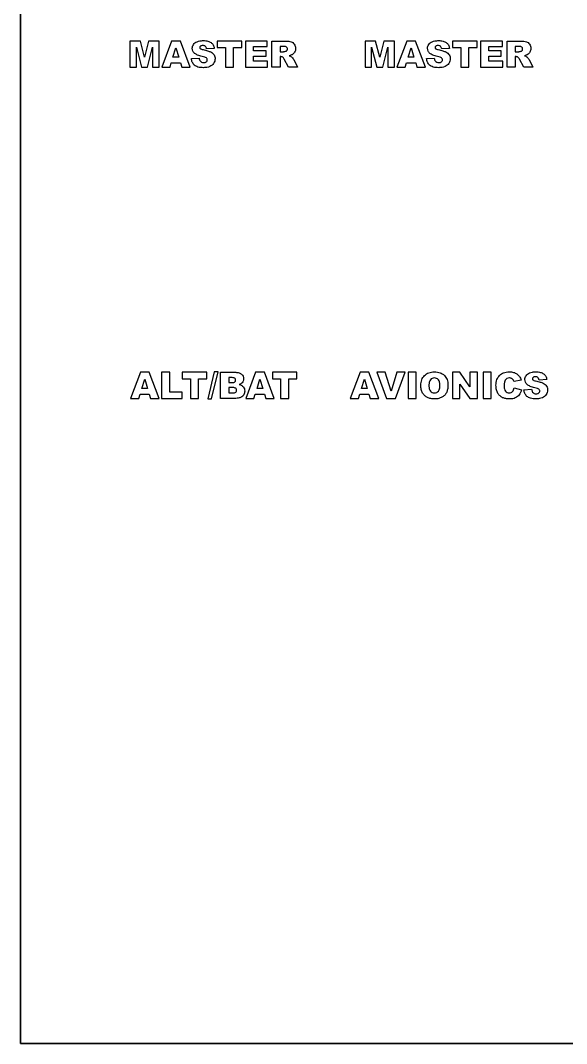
# Model space of a CAD drawing. Header units: millimetres. Extents: x 0 to 125, y 0 to 232.
# Drawn here: x 0 to 62.7, y 0 to 117.4 of the extents above; entities that cross this region are included whole.
import ezdxf

# ---------------------------------------------------------------- set-up
doc = ezdxf.new("R2010")
doc.units = ezdxf.units.MM
doc.layers.get('0').update_dxf_attribs({"linetype": 'CONTINUOUS'})

msp = doc.modelspace()

# ---------------------------------------------------------------- linework, layer by layer
for p, q in [((0, 231.5), (0, 0)), ((22.24, 114.16), (21.37, 114.11)), ((28.87, 112), (28.87, 115)), ((28.87, 115), (30.42, 115)), ((30.21, 114.39), (29.8, 114.39)), ((29.8, 114.39), (29.8, 113.78)), ((49.24, 114.16), (48.37, 114.11)), ((55.87, 112), (55.87, 115)), ((55.87, 115), (57.42, 115)), ((57.21, 114.39), (56.8, 114.39)), ((56.8, 114.39), (56.8, 113.78)), ((19.62, 112.99), (20.5, 113.05)), ((29.8, 113.78), (30.2, 113.78)), ((29.89, 113.22), (29.8, 113.22)), ((29.8, 113.22), (29.8, 112)), ((30.78, 112), (30.28, 112.92)), ((31.38, 112.87), (31.82, 112)), ((46.62, 112.99), (47.5, 113.05)), ((56.8, 113.78), (57.2, 113.78)), ((56.89, 113.22), (56.8, 113.22)), ((56.8, 113.22), (56.8, 112)), ((57.78, 112), (57.28, 112.92)), ((58.38, 112.87), (58.82, 112)), ((29.8, 112), (28.87, 112)), ((31.82, 112), (30.78, 112)), ((56.8, 112), (55.87, 112)), ((58.82, 112), (57.78, 112)), ((22.98, 77), (24.71, 77)), ((22.98, 74), (22.98, 77)), ((24.32, 76.39), (23.91, 76.39)), ((23.91, 76.39), (23.91, 75.82)), ((23.91, 75.82), (24.31, 75.82)), ((24.38, 75.25), (23.91, 75.25)), ((23.91, 75.25), (23.91, 74.64)), ((57.48, 76.12), (56.66, 75.94)), ((56.69, 75.23), (57.51, 74.98)), ((60.42, 76.16), (59.54, 76.11)), ((24.58, 74), (22.98, 74)), ((23.91, 74.64), (24.38, 74.64)), ((57.8, 74.99), (58.68, 75.05)), ((0, 0), (125.38, 0))]:
    msp.add_line(p, q)
for points in [[(0, 0), (0, 231.5), (125.38, 231.5), (125.38, 0)], [(125.38, 231.5), (0, 231.5), (0, 0), (125.38, 0)], [(13.77, 115), (12.56, 115), (12.56, 112), (13.31, 112), (13.31, 114.29), (13.9, 112), (14.59, 112), (15.17, 114.29), (15.17, 112), (15.93, 112), (15.93, 115), (14.71, 115), (14.24, 113.17)], [(17.31, 112.5), (18.37, 112.5), (18.52, 112), (19.49, 112), (18.36, 115), (17.35, 115), (16.22, 112), (17.17, 112)], [(17.84, 114.22), (18.17, 113.14), (17.51, 113.14)], [(25.42, 115), (22.6, 115), (22.6, 114.26), (23.54, 114.26), (23.54, 112), (24.47, 112), (24.47, 114.26), (25.42, 114.26)], [(28.32, 115), (25.83, 115), (25.83, 112), (28.36, 112), (28.36, 112.68), (26.76, 112.68), (26.76, 113.27), (28.2, 113.27), (28.2, 113.88), (26.76, 113.88), (26.76, 114.36), (28.32, 114.36)], [(40.77, 115), (39.56, 115), (39.56, 112), (40.31, 112), (40.31, 114.29), (40.9, 112), (41.59, 112), (42.17, 114.29), (42.17, 112), (42.93, 112), (42.93, 115), (41.71, 115), (41.24, 113.17)], [(44.31, 112.5), (45.37, 112.5), (45.52, 112), (46.49, 112), (45.36, 115), (44.35, 115), (43.22, 112), (44.17, 112)], [(44.84, 114.22), (45.17, 113.14), (44.51, 113.14)], [(52.42, 115), (49.6, 115), (49.6, 114.26), (50.54, 114.26), (50.54, 112), (51.47, 112), (51.47, 114.26), (52.42, 114.26)], [(55.32, 115), (52.83, 115), (52.83, 112), (55.36, 112), (55.36, 112.68), (53.76, 112.68), (53.76, 113.27), (55.2, 113.27), (55.2, 113.88), (53.76, 113.88), (53.76, 114.36), (55.32, 114.36)], [(13.73, 74.5), (14.78, 74.5), (14.93, 74), (15.91, 74), (14.78, 77), (13.77, 77), (12.64, 74), (13.59, 74)], [(17.13, 77), (16.2, 77), (16.2, 74), (18.57, 74), (18.57, 74.74), (17.13, 74.74)], [(21.39, 77), (18.57, 77), (18.57, 76.26), (19.52, 76.26), (19.52, 74), (20.44, 74), (20.44, 76.26), (21.39, 76.26)], [(22.68, 77.05), (22.25, 77.05), (21.5, 73.95), (21.93, 73.95)], [(26.95, 74.5), (28.01, 74.5), (28.16, 74), (29.13, 74), (28, 77), (26.99, 77), (25.86, 74), (26.81, 74)], [(31.74, 77), (28.92, 77), (28.92, 76.26), (29.87, 76.26), (29.87, 74), (30.8, 74), (30.8, 76.26), (31.74, 76.26)], [(38.96, 74.5), (40.01, 74.5), (40.16, 74), (41.13, 74), (40, 77), (38.99, 77), (37.86, 74), (38.81, 74)], [(41.87, 77), (40.9, 77), (42.03, 74), (43.04, 74), (44.15, 77), (43.21, 77), (42.54, 74.84)], [(45.42, 77), (44.49, 77), (44.49, 74), (45.42, 74)], [(50.45, 77), (49.58, 77), (49.58, 74), (50.45, 74), (50.45, 75.65), (51.58, 74), (52.45, 74), (52.45, 77), (51.58, 77), (51.58, 75.34)], [(54.03, 77), (53.1, 77), (53.1, 74), (54.03, 74)], [(14.26, 76.22), (14.59, 75.14), (13.93, 75.14)], [(27.48, 76.22), (27.81, 75.14), (27.16, 75.14)], [(39.49, 76.22), (39.82, 75.14), (39.16, 75.14)]]:
    msp.add_lwpolyline(points, close=True)
for points, knots in [([(20.27, 114.93), (20.37, 114.97), (20.61, 115.05), (20.87, 115.05), (21.01, 115.05)], [0, 0, 0, 0, 0.0330963, 0.07507367, 0.07507367, 0.07507367, 0.07507367]), ([(21.01, 115.05), (21.18, 115.05), (21.49, 115.04), (21.76, 114.9), (21.88, 114.84)], [0, 0, 0, 0, 0.0509549, 0.09129435, 0.09129435, 0.09129435, 0.09129435]), ([(47.27, 114.93), (47.37, 114.97), (47.61, 115.05), (47.87, 115.05), (48.01, 115.05)], [0, 0, 0, 0, 0.0330963, 0.07507367, 0.07507367, 0.07507367, 0.07507367]), ([(48.01, 115.05), (48.18, 115.05), (48.49, 115.04), (48.76, 114.9), (48.88, 114.84)], [0, 0, 0, 0, 0.05095478, 0.09129423, 0.09129423, 0.09129423, 0.09129423]), ([(19.73, 114.17), (19.74, 114.25), (19.75, 114.41), (19.83, 114.54), (19.87, 114.61)], [0, 0, 0, 0, 0.02273296, 0.04620079, 0.04620079, 0.04620079, 0.04620079]), ([(19.99, 113.59), (19.92, 113.68), (19.76, 113.84), (19.74, 114.06), (19.73, 114.17)], [0, 0, 0, 0, 0.03245636, 0.06519502, 0.06519502, 0.06519502, 0.06519502]), ([(19.87, 114.61), (19.92, 114.68), (20.03, 114.81), (20.19, 114.89), (20.27, 114.93)], [0, 0, 0, 0, 0.02487775, 0.05224354, 0.05224354, 0.05224354, 0.05224354]), ([(20.67, 114.42), (20.65, 114.4), (20.6, 114.35), (20.59, 114.29), (20.59, 114.26)], [0, 0, 0, 0, 0.00976764, 0.0190762, 0.0190762, 0.0190762, 0.0190762]), ([(20.59, 114.26), (20.59, 114.23), (20.6, 114.18), (20.64, 114.15), (20.66, 114.13)], [0, 0, 0, 0, 0.00701054, 0.0149299, 0.0149299, 0.0149299, 0.0149299]), ([(20.66, 114.13), (20.69, 114.11), (20.79, 114.05), (20.9, 114.03), (20.97, 114.02)], [0, 0, 0, 0, 0.01244766, 0.03319604, 0.03319604, 0.03319604, 0.03319604]), ([(20.92, 114.49), (20.87, 114.49), (20.78, 114.49), (20.7, 114.44), (20.67, 114.42)], [0, 0, 0, 0, 0.0142745, 0.02567987, 0.02567987, 0.02567987, 0.02567987]), ([(21.22, 114.4), (21.18, 114.43), (21.09, 114.49), (20.98, 114.49), (20.92, 114.49)], [0, 0, 0, 0, 0.01496497, 0.03263772, 0.03263772, 0.03263772, 0.03263772]), ([(20.97, 114.02), (21.14, 113.98), (21.44, 113.92), (21.72, 113.8), (21.84, 113.75)], [0, 0, 0, 0, 0.05379516, 0.0911686, 0.0911686, 0.0911686, 0.0911686]), ([(21.37, 114.11), (21.36, 114.17), (21.33, 114.28), (21.26, 114.36), (21.22, 114.4)], [0, 0, 0, 0, 0.01831015, 0.0334292, 0.0334292, 0.0334292, 0.0334292]), ([(21.88, 114.84), (21.97, 114.75), (22.17, 114.57), (22.22, 114.3), (22.24, 114.16)], [0, 0, 0, 0, 0.03669936, 0.07874137, 0.07874137, 0.07874137, 0.07874137]), ([(30.56, 114.32), (30.51, 114.34), (30.41, 114.39), (30.28, 114.39), (30.21, 114.39)], [0, 0, 0, 0, 0.0144771, 0.03589919, 0.03589919, 0.03589919, 0.03589919]), ([(30.42, 115), (30.55, 115), (30.77, 115), (30.98, 114.95), (31.08, 114.93)], [0, 0, 0, 0, 0.0379541, 0.06627794, 0.06627794, 0.06627794, 0.06627794]), ([(30.44, 113.83), (30.47, 113.83), (30.53, 113.85), (30.57, 113.9), (30.59, 113.92)], [0, 0, 0, 0, 0.00898255, 0.01805242, 0.01805242, 0.01805242, 0.01805242]), ([(30.65, 114.09), (30.65, 114.14), (30.64, 114.22), (30.58, 114.29), (30.56, 114.32)], [0, 0, 0, 0, 0.01304581, 0.02476235, 0.02476235, 0.02476235, 0.02476235]), ([(30.59, 113.92), (30.61, 113.95), (30.64, 114), (30.65, 114.06), (30.65, 114.09)], [0, 0, 0, 0, 0.00923586, 0.01860985, 0.01860985, 0.01860985, 0.01860985]), ([(31.08, 114.93), (31.15, 114.9), (31.29, 114.84), (31.39, 114.71), (31.44, 114.65)], [0, 0, 0, 0, 0.02305197, 0.04633585, 0.04633585, 0.04633585, 0.04633585]), ([(31.44, 114.65), (31.48, 114.58), (31.57, 114.43), (31.58, 114.26), (31.58, 114.17)], [0, 0, 0, 0, 0.02446435, 0.05116705, 0.05116705, 0.05116705, 0.05116705]), ([(31.58, 114.17), (31.58, 114.09), (31.57, 113.94), (31.51, 113.8), (31.47, 113.74)], [0, 0, 0, 0, 0.02340392, 0.0447763, 0.0447763, 0.0447763, 0.0447763]), ([(46.73, 114.17), (46.74, 114.25), (46.75, 114.41), (46.83, 114.54), (46.87, 114.61)], [0, 0, 0, 0, 0.02273296, 0.04620079, 0.04620079, 0.04620079, 0.04620079]), ([(46.99, 113.59), (46.92, 113.68), (46.76, 113.84), (46.74, 114.06), (46.73, 114.17)], [0, 0, 0, 0, 0.03245636, 0.06519502, 0.06519502, 0.06519502, 0.06519502]), ([(46.87, 114.61), (46.92, 114.68), (47.03, 114.81), (47.19, 114.89), (47.27, 114.93)], [0, 0, 0, 0, 0.02487775, 0.05224354, 0.05224354, 0.05224354, 0.05224354]), ([(47.67, 114.42), (47.65, 114.4), (47.6, 114.35), (47.59, 114.29), (47.59, 114.26)], [0, 0, 0, 0, 0.00976768, 0.01907622, 0.01907622, 0.01907622, 0.01907622]), ([(47.59, 114.26), (47.59, 114.23), (47.6, 114.18), (47.64, 114.15), (47.66, 114.13)], [0, 0, 0, 0, 0.00701055, 0.01492988, 0.01492988, 0.01492988, 0.01492988]), ([(47.66, 114.13), (47.69, 114.11), (47.79, 114.05), (47.9, 114.03), (47.97, 114.02)], [0, 0, 0, 0, 0.01244766, 0.03319604, 0.03319604, 0.03319604, 0.03319604]), ([(47.92, 114.49), (47.87, 114.49), (47.78, 114.49), (47.7, 114.44), (47.67, 114.42)], [0, 0, 0, 0, 0.0142745, 0.02567987, 0.02567987, 0.02567987, 0.02567987]), ([(48.22, 114.4), (48.18, 114.43), (48.09, 114.49), (47.98, 114.49), (47.92, 114.49)], [0, 0, 0, 0, 0.01496492, 0.03263772, 0.03263772, 0.03263772, 0.03263772]), ([(47.97, 114.02), (48.14, 113.98), (48.44, 113.92), (48.72, 113.8), (48.84, 113.75)], [0, 0, 0, 0, 0.05379516, 0.09116849, 0.09116849, 0.09116849, 0.09116849]), ([(48.37, 114.11), (48.36, 114.17), (48.33, 114.28), (48.26, 114.36), (48.22, 114.4)], [0, 0, 0, 0, 0.01831017, 0.03342922, 0.03342922, 0.03342922, 0.03342922]), ([(48.88, 114.84), (48.97, 114.75), (49.17, 114.57), (49.22, 114.3), (49.24, 114.16)], [0, 0, 0, 0, 0.03669951, 0.07874152, 0.07874152, 0.07874152, 0.07874152]), ([(57.56, 114.32), (57.51, 114.34), (57.41, 114.39), (57.28, 114.39), (57.21, 114.39)], [0, 0, 0, 0, 0.0144771, 0.03589895, 0.03589895, 0.03589895, 0.03589895]), ([(57.42, 115), (57.55, 115), (57.77, 115), (57.98, 114.95), (58.08, 114.93)], [0, 0, 0, 0, 0.03795386, 0.0662777, 0.0662777, 0.0662777, 0.0662777]), ([(57.44, 113.83), (57.47, 113.83), (57.53, 113.85), (57.57, 113.9), (57.59, 113.92)], [0, 0, 0, 0, 0.00898266, 0.01805262, 0.01805262, 0.01805262, 0.01805262]), ([(57.65, 114.09), (57.65, 114.14), (57.64, 114.22), (57.58, 114.29), (57.56, 114.32)], [0, 0, 0, 0, 0.01304581, 0.02476249, 0.02476249, 0.02476249, 0.02476249]), ([(57.59, 113.92), (57.61, 113.95), (57.64, 114), (57.65, 114.06), (57.65, 114.09)], [0, 0, 0, 0, 0.0092358, 0.01860982, 0.01860982, 0.01860982, 0.01860982]), ([(58.08, 114.93), (58.15, 114.9), (58.29, 114.84), (58.39, 114.71), (58.44, 114.65)], [0, 0, 0, 0, 0.02305197, 0.04633602, 0.04633602, 0.04633602, 0.04633602]), ([(58.44, 114.65), (58.48, 114.58), (58.57, 114.43), (58.58, 114.26), (58.58, 114.17)], [0, 0, 0, 0, 0.02446425, 0.05116695, 0.05116695, 0.05116695, 0.05116695]), ([(58.58, 114.17), (58.58, 114.09), (58.57, 113.94), (58.51, 113.8), (58.47, 113.74)], [0, 0, 0, 0, 0.02340392, 0.04477621, 0.04477621, 0.04477621, 0.04477621]), ([(19.95, 112.24), (19.87, 112.35), (19.69, 112.57), (19.64, 112.85), (19.62, 112.99)], [0, 0, 0, 0, 0.0406427, 0.0833388, 0.0833388, 0.0833388, 0.0833388]), ([(20.86, 113.23), (20.68, 113.27), (20.37, 113.34), (20.11, 113.52), (19.99, 113.59)], [0, 0, 0, 0, 0.0546184, 0.09493536, 0.09493536, 0.09493536, 0.09493536]), ([(20.5, 113.05), (20.51, 112.98), (20.53, 112.87), (20.59, 112.77), (20.62, 112.72)], [0, 0, 0, 0, 0.01942211, 0.03505295, 0.03505295, 0.03505295, 0.03505295]), ([(20.62, 112.72), (20.67, 112.67), (20.79, 112.56), (20.95, 112.54), (21.03, 112.54)], [0, 0, 0, 0, 0.02211663, 0.04608646, 0.04608646, 0.04608646, 0.04608646]), ([(21.34, 113.06), (21.28, 113.09), (21.14, 113.17), (20.97, 113.21), (20.86, 113.23)], [0, 0, 0, 0, 0.01920007, 0.05083816, 0.05083816, 0.05083816, 0.05083816]), ([(21.33, 112.63), (21.36, 112.66), (21.43, 112.72), (21.44, 112.81), (21.44, 112.85)], [0, 0, 0, 0, 0.01288351, 0.0247285, 0.0247285, 0.0247285, 0.0247285]), ([(21.44, 112.85), (21.44, 112.89), (21.43, 112.97), (21.37, 113.03), (21.34, 113.06)], [0, 0, 0, 0, 0.01134267, 0.02380753, 0.02380753, 0.02380753, 0.02380753]), ([(21.84, 113.75), (21.92, 113.71), (22.07, 113.62), (22.17, 113.48), (22.22, 113.42)], [0, 0, 0, 0, 0.02722913, 0.0511983, 0.0511983, 0.0511983, 0.0511983]), ([(22.34, 112.98), (22.33, 112.88), (22.32, 112.69), (22.23, 112.53), (22.18, 112.44)], [0, 0, 0, 0, 0.02801416, 0.05616402, 0.05616402, 0.05616402, 0.05616402]), ([(22.22, 113.42), (22.26, 113.35), (22.33, 113.21), (22.34, 113.06), (22.34, 112.98)], [0, 0, 0, 0, 0.02286328, 0.04643398, 0.04643398, 0.04643398, 0.04643398]), ([(30.11, 113.15), (30.08, 113.17), (30.01, 113.21), (29.93, 113.21), (29.89, 113.22)], [0, 0, 0, 0, 0.01189766, 0.02404545, 0.02404545, 0.02404545, 0.02404545]), ([(30.28, 112.92), (30.25, 112.97), (30.21, 113.05), (30.14, 113.12), (30.11, 113.15)], [0, 0, 0, 0, 0.01717041, 0.02871735, 0.02871735, 0.02871735, 0.02871735]), ([(30.2, 113.78), (30.23, 113.79), (30.31, 113.8), (30.39, 113.81), (30.44, 113.83)], [0, 0, 0, 0, 0.00936713, 0.02491864, 0.02491864, 0.02491864, 0.02491864]), ([(31.18, 113.44), (31.14, 113.42), (31.03, 113.37), (30.92, 113.34), (30.86, 113.32)], [0, 0, 0, 0, 0.01552542, 0.03475582, 0.03475582, 0.03475582, 0.03475582]), ([(30.86, 113.32), (30.9, 113.31), (30.99, 113.28), (31.07, 113.23), (31.1, 113.21)], [0, 0, 0, 0, 0.01534567, 0.02661269, 0.02661269, 0.02661269, 0.02661269]), ([(31.1, 113.21), (31.12, 113.19), (31.17, 113.15), (31.22, 113.09), (31.25, 113.06)], [0, 0, 0, 0, 0.00852676, 0.02168125, 0.02168125, 0.02168125, 0.02168125]), ([(31.47, 113.74), (31.44, 113.68), (31.36, 113.56), (31.24, 113.48), (31.18, 113.44)], [0, 0, 0, 0, 0.02070533, 0.04179891, 0.04179891, 0.04179891, 0.04179891]), ([(31.25, 113.06), (31.27, 113.02), (31.32, 112.96), (31.36, 112.9), (31.38, 112.87)], [0, 0, 0, 0, 0.01342392, 0.02274236, 0.02274236, 0.02274236, 0.02274236]), ([(46.95, 112.24), (46.87, 112.35), (46.69, 112.57), (46.64, 112.85), (46.62, 112.99)], [0, 0, 0, 0, 0.04064267, 0.08333878, 0.08333878, 0.08333878, 0.08333878]), ([(47.86, 113.23), (47.68, 113.27), (47.37, 113.34), (47.11, 113.52), (46.99, 113.59)], [0, 0, 0, 0, 0.0546184, 0.09493536, 0.09493536, 0.09493536, 0.09493536]), ([(47.5, 113.05), (47.51, 112.98), (47.53, 112.87), (47.59, 112.77), (47.62, 112.72)], [0, 0, 0, 0, 0.01942211, 0.03505295, 0.03505295, 0.03505295, 0.03505295]), ([(47.62, 112.72), (47.67, 112.67), (47.79, 112.56), (47.95, 112.54), (48.03, 112.54)], [0, 0, 0, 0, 0.02211663, 0.04608646, 0.04608646, 0.04608646, 0.04608646]), ([(48.34, 113.06), (48.28, 113.09), (48.14, 113.17), (47.97, 113.21), (47.86, 113.23)], [0, 0, 0, 0, 0.01920007, 0.05083816, 0.05083816, 0.05083816, 0.05083816]), ([(48.33, 112.63), (48.36, 112.66), (48.43, 112.72), (48.44, 112.81), (48.44, 112.85)], [0, 0, 0, 0, 0.01288355, 0.02472856, 0.02472856, 0.02472856, 0.02472856]), ([(48.44, 112.85), (48.44, 112.89), (48.43, 112.97), (48.37, 113.03), (48.34, 113.06)], [0, 0, 0, 0, 0.01134267, 0.02380761, 0.02380761, 0.02380761, 0.02380761]), ([(48.84, 113.75), (48.92, 113.71), (49.07, 113.62), (49.17, 113.48), (49.22, 113.42)], [0, 0, 0, 0, 0.02722913, 0.0511983, 0.0511983, 0.0511983, 0.0511983]), ([(49.34, 112.98), (49.33, 112.88), (49.32, 112.69), (49.23, 112.53), (49.18, 112.44)], [0, 0, 0, 0, 0.02801416, 0.05616412, 0.05616412, 0.05616412, 0.05616412]), ([(49.22, 113.42), (49.26, 113.35), (49.33, 113.21), (49.34, 113.06), (49.34, 112.98)], [0, 0, 0, 0, 0.02286337, 0.04643407, 0.04643407, 0.04643407, 0.04643407]), ([(57.11, 113.15), (57.08, 113.17), (57.01, 113.21), (56.93, 113.21), (56.89, 113.22)], [0, 0, 0, 0, 0.01189777, 0.02404544, 0.02404544, 0.02404544, 0.02404544]), ([(57.28, 112.92), (57.25, 112.97), (57.21, 113.05), (57.14, 113.12), (57.11, 113.15)], [0, 0, 0, 0, 0.01717053, 0.02871731, 0.02871731, 0.02871731, 0.02871731]), ([(57.2, 113.78), (57.23, 113.79), (57.31, 113.8), (57.39, 113.81), (57.44, 113.83)], [0, 0, 0, 0, 0.00936713, 0.02491864, 0.02491864, 0.02491864, 0.02491864]), ([(58.18, 113.44), (58.14, 113.42), (58.03, 113.37), (57.92, 113.34), (57.86, 113.32)], [0, 0, 0, 0, 0.01552553, 0.03475605, 0.03475605, 0.03475605, 0.03475605]), ([(57.86, 113.32), (57.9, 113.31), (57.99, 113.28), (58.07, 113.23), (58.1, 113.21)], [0, 0, 0, 0, 0.01534567, 0.02661269, 0.02661269, 0.02661269, 0.02661269]), ([(58.1, 113.21), (58.12, 113.19), (58.17, 113.15), (58.22, 113.09), (58.25, 113.06)], [0, 0, 0, 0, 0.00852685, 0.02168141, 0.02168141, 0.02168141, 0.02168141]), ([(58.47, 113.74), (58.44, 113.68), (58.36, 113.56), (58.24, 113.48), (58.18, 113.44)], [0, 0, 0, 0, 0.02070533, 0.04179891, 0.04179891, 0.04179891, 0.04179891]), ([(58.25, 113.06), (58.27, 113.02), (58.32, 112.96), (58.36, 112.9), (58.38, 112.87)], [0, 0, 0, 0, 0.01342392, 0.02274236, 0.02274236, 0.02274236, 0.02274236]), ([(21.01, 111.95), (20.79, 111.95), (20.41, 111.95), (20.09, 112.16), (19.95, 112.24)], [0, 0, 0, 0, 0.0651858, 0.1119698, 0.1119698, 0.1119698, 0.1119698]), ([(21.74, 112.07), (21.63, 112.04), (21.39, 111.96), (21.15, 111.95), (21.01, 111.95)], [0, 0, 0, 0, 0.03373159, 0.07370899, 0.07370899, 0.07370899, 0.07370899]), ([(21.03, 112.54), (21.09, 112.54), (21.2, 112.54), (21.29, 112.6), (21.33, 112.63)], [0, 0, 0, 0, 0.0177268, 0.03250157, 0.03250157, 0.03250157, 0.03250157]), ([(22.18, 112.44), (22.12, 112.37), (22, 112.21), (21.83, 112.12), (21.74, 112.07)], [0, 0, 0, 0, 0.02871416, 0.05855012, 0.05855012, 0.05855012, 0.05855012]), ([(48.01, 111.95), (47.79, 111.95), (47.41, 111.95), (47.09, 112.16), (46.95, 112.24)], [0, 0, 0, 0, 0.0651857, 0.1119698, 0.1119698, 0.1119698, 0.1119698]), ([(48.74, 112.07), (48.63, 112.04), (48.39, 111.96), (48.15, 111.95), (48.01, 111.95)], [0, 0, 0, 0, 0.03373154, 0.07370887, 0.07370887, 0.07370887, 0.07370887]), ([(48.03, 112.54), (48.09, 112.54), (48.2, 112.54), (48.29, 112.6), (48.33, 112.63)], [0, 0, 0, 0, 0.01772685, 0.03250152, 0.03250152, 0.03250152, 0.03250152]), ([(49.18, 112.44), (49.12, 112.37), (49, 112.21), (48.83, 112.12), (48.74, 112.07)], [0, 0, 0, 0, 0.02871408, 0.05855014, 0.05855014, 0.05855014, 0.05855014]), ([(24.62, 76.32), (24.58, 76.34), (24.49, 76.39), (24.38, 76.39), (24.32, 76.39)], [0, 0, 0, 0, 0.01288378, 0.03090957, 0.03090957, 0.03090957, 0.03090957]), ([(24.7, 76.11), (24.7, 76.15), (24.69, 76.23), (24.64, 76.29), (24.62, 76.32)], [0, 0, 0, 0, 0.01185604, 0.02271876, 0.02271876, 0.02271876, 0.02271876]), ([(24.71, 77), (24.84, 76.99), (25.09, 76.98), (25.29, 76.85), (25.38, 76.79)], [0, 0, 0, 0, 0.03871859, 0.07125555, 0.07125555, 0.07125555, 0.07125555]), ([(25.38, 76.79), (25.44, 76.71), (25.58, 76.56), (25.6, 76.35), (25.61, 76.25)], [0, 0, 0, 0, 0.0296919, 0.05942536, 0.05942536, 0.05942536, 0.05942536]), ([(45.97, 75.5), (45.98, 75.72), (46, 76.15), (46.26, 76.48), (46.38, 76.64)], [0, 0, 0, 0, 0.0661272, 0.1240006, 0.1240006, 0.1240006, 0.1240006]), ([(46.38, 76.64), (46.53, 76.76), (46.87, 77.02), (47.29, 77.04), (47.52, 77.05)], [0, 0, 0, 0, 0.0577866, 0.1236105, 0.1236105, 0.1236105, 0.1236105]), ([(47.51, 76.35), (47.43, 76.34), (47.25, 76.33), (47.13, 76.21), (47.06, 76.15)], [0, 0, 0, 0, 0.02575544, 0.05048608, 0.05048608, 0.05048608, 0.05048608]), ([(47.98, 76.15), (47.91, 76.21), (47.78, 76.33), (47.61, 76.34), (47.51, 76.35)], [0, 0, 0, 0, 0.02490194, 0.05157251, 0.05157251, 0.05157251, 0.05157251]), ([(47.52, 77.05), (47.75, 77.04), (48.17, 77.02), (48.51, 76.77), (48.67, 76.65)], [0, 0, 0, 0, 0.0670606, 0.1246944, 0.1246944, 0.1246944, 0.1246944]), ([(48.67, 76.65), (48.79, 76.49), (49.04, 76.16), (49.06, 75.75), (49.08, 75.52)], [0, 0, 0, 0, 0.0570385, 0.1222148, 0.1222148, 0.1222148, 0.1222148]), ([(54.59, 75.51), (54.6, 75.73), (54.62, 76.16), (54.87, 76.5), (54.98, 76.65)], [0, 0, 0, 0, 0.0665635, 0.123515, 0.123515, 0.123515, 0.123515]), ([(54.98, 76.65), (55.14, 76.77), (55.47, 77.02), (55.88, 77.04), (56.1, 77.05)], [0, 0, 0, 0, 0.0564342, 0.1214382, 0.1214382, 0.1214382, 0.1214382]), ([(56.13, 76.36), (56.03, 76.35), (55.83, 76.33), (55.71, 76.18), (55.64, 76.1)], [0, 0, 0, 0, 0.02854309, 0.05647409, 0.05647409, 0.05647409, 0.05647409]), ([(56.1, 77.05), (56.28, 77.05), (56.59, 77.04), (56.87, 76.89), (57, 76.82)], [0, 0, 0, 0, 0.05094571, 0.09310666, 0.09310666, 0.09310666, 0.09310666]), ([(56.38, 76.3), (56.34, 76.32), (56.26, 76.35), (56.17, 76.36), (56.13, 76.36)], [0, 0, 0, 0, 0.0126712, 0.02599875, 0.02599875, 0.02599875, 0.02599875]), ([(56.57, 76.14), (56.54, 76.17), (56.49, 76.24), (56.42, 76.28), (56.38, 76.3)], [0, 0, 0, 0, 0.01278143, 0.02528207, 0.02528207, 0.02528207, 0.02528207]), ([(57, 76.82), (57.1, 76.73), (57.32, 76.54), (57.42, 76.26), (57.48, 76.12)], [0, 0, 0, 0, 0.04053842, 0.08642756, 0.08642756, 0.08642756, 0.08642756]), ([(57.91, 76.17), (57.91, 76.25), (57.93, 76.41), (58, 76.54), (58.04, 76.61)], [0, 0, 0, 0, 0.02273296, 0.04620084, 0.04620084, 0.04620084, 0.04620084]), ([(58.04, 76.61), (58.09, 76.68), (58.2, 76.81), (58.36, 76.89), (58.44, 76.93)], [0, 0, 0, 0, 0.02487767, 0.05224361, 0.05224361, 0.05224361, 0.05224361]), ([(58.44, 76.93), (58.55, 76.97), (58.79, 77.05), (59.04, 77.05), (59.18, 77.05)], [0, 0, 0, 0, 0.0330963, 0.07507343, 0.07507343, 0.07507343, 0.07507343]), ([(58.85, 76.42), (58.82, 76.4), (58.78, 76.35), (58.77, 76.29), (58.77, 76.26)], [0, 0, 0, 0, 0.00976757, 0.01907611, 0.01907611, 0.01907611, 0.01907611]), ([(59.09, 76.49), (59.04, 76.49), (58.95, 76.49), (58.88, 76.44), (58.85, 76.42)], [0, 0, 0, 0, 0.01427438, 0.02567997, 0.02567997, 0.02567997, 0.02567997]), ([(59.4, 76.4), (59.36, 76.43), (59.26, 76.49), (59.15, 76.49), (59.09, 76.49)], [0, 0, 0, 0, 0.01496492, 0.03263761, 0.03263761, 0.03263761, 0.03263761]), ([(59.18, 77.05), (59.36, 77.05), (59.66, 77.04), (59.94, 76.9), (60.06, 76.84)], [0, 0, 0, 0, 0.05095496, 0.09129419, 0.09129419, 0.09129419, 0.09129419]), ([(59.54, 76.11), (59.53, 76.17), (59.51, 76.28), (59.43, 76.36), (59.4, 76.4)], [0, 0, 0, 0, 0.01831015, 0.03342928, 0.03342928, 0.03342928, 0.03342928]), ([(60.06, 76.84), (60.15, 76.75), (60.35, 76.57), (60.39, 76.3), (60.42, 76.16)], [0, 0, 0, 0, 0.03669949, 0.07874159, 0.07874159, 0.07874159, 0.07874159]), ([(24.31, 75.82), (24.38, 75.82), (24.48, 75.82), (24.58, 75.88), (24.62, 75.9)], [0, 0, 0, 0, 0.01848652, 0.0315418, 0.0315418, 0.0315418, 0.0315418]), ([(24.72, 75.17), (24.68, 75.19), (24.57, 75.25), (24.45, 75.25), (24.38, 75.25)], [0, 0, 0, 0, 0.01468767, 0.03548012, 0.03548012, 0.03548012, 0.03548012]), ([(24.62, 75.9), (24.64, 75.93), (24.69, 75.99), (24.7, 76.07), (24.7, 76.11)], [0, 0, 0, 0, 0.01113382, 0.02377085, 0.02377085, 0.02377085, 0.02377085]), ([(24.82, 74.96), (24.82, 75), (24.81, 75.08), (24.75, 75.14), (24.72, 75.17)], [0, 0, 0, 0, 0.01224057, 0.02412662, 0.02412662, 0.02412662, 0.02412662]), ([(25.44, 75.8), (25.4, 75.76), (25.31, 75.67), (25.19, 75.62), (25.12, 75.6)], [0, 0, 0, 0, 0.01772518, 0.03837087, 0.03837087, 0.03837087, 0.03837087]), ([(25.12, 75.6), (25.22, 75.57), (25.4, 75.52), (25.53, 75.39), (25.6, 75.33)], [0, 0, 0, 0, 0.0299837, 0.05531072, 0.05531072, 0.05531072, 0.05531072]), ([(25.61, 76.25), (25.6, 76.17), (25.59, 76), (25.49, 75.86), (25.44, 75.8)], [0, 0, 0, 0, 0.02505516, 0.04939381, 0.04939381, 0.04939381, 0.04939381]), ([(25.6, 75.33), (25.64, 75.26), (25.73, 75.12), (25.74, 74.94), (25.75, 74.85)], [0, 0, 0, 0, 0.02422713, 0.05072203, 0.05072203, 0.05072203, 0.05072203]), ([(46.17, 74.62), (46.11, 74.75), (45.98, 75.03), (45.97, 75.33), (45.97, 75.5)], [0, 0, 0, 0, 0.04233311, 0.09080171, 0.09080171, 0.09080171, 0.09080171]), ([(47.06, 76.15), (47.01, 76.06), (46.9, 75.86), (46.9, 75.63), (46.89, 75.49)], [0, 0, 0, 0, 0.02926515, 0.06883539, 0.06883539, 0.06883539, 0.06883539]), ([(46.89, 75.49), (46.9, 75.36), (46.9, 75.13), (47.01, 74.93), (47.06, 74.84)], [0, 0, 0, 0, 0.03926233, 0.06840196, 0.06840196, 0.06840196, 0.06840196]), ([(48.15, 75.53), (48.15, 75.66), (48.14, 75.88), (48.03, 76.07), (47.98, 76.15)], [0, 0, 0, 0, 0.03690395, 0.06521757, 0.06521757, 0.06521757, 0.06521757]), ([(47.98, 74.84), (48.03, 74.93), (48.15, 75.14), (48.15, 75.39), (48.15, 75.53)], [0, 0, 0, 0, 0.0298116, 0.07262367, 0.07262367, 0.07262367, 0.07262367]), ([(49.08, 75.52), (49.07, 75.36), (49.06, 75.06), (48.95, 74.79), (48.9, 74.66)], [0, 0, 0, 0, 0.04806397, 0.08868966, 0.08868966, 0.08868966, 0.08868966]), ([(54.81, 74.59), (54.75, 74.72), (54.61, 75.01), (54.59, 75.33), (54.59, 75.51)], [0, 0, 0, 0, 0.04415371, 0.09528464, 0.09528464, 0.09528464, 0.09528464]), ([(55.64, 76.1), (55.61, 76.02), (55.52, 75.84), (55.52, 75.63), (55.52, 75.51)], [0, 0, 0, 0, 0.02597472, 0.0610166, 0.0610166, 0.0610166, 0.0610166]), ([(55.52, 75.51), (55.52, 75.37), (55.52, 75.13), (55.63, 74.92), (55.67, 74.83)], [0, 0, 0, 0, 0.0422002, 0.07088594, 0.07088594, 0.07088594, 0.07088594]), ([(56.5, 74.79), (56.54, 74.85), (56.63, 74.98), (56.67, 75.14), (56.69, 75.23)], [0, 0, 0, 0, 0.02175546, 0.04807122, 0.04807122, 0.04807122, 0.04807122]), ([(56.66, 75.94), (56.65, 75.98), (56.62, 76.05), (56.59, 76.11), (56.57, 76.14)], [0, 0, 0, 0, 0.01265825, 0.02204989, 0.02204989, 0.02204989, 0.02204989]), ([(58.17, 75.59), (58.09, 75.68), (57.94, 75.84), (57.92, 76.06), (57.91, 76.17)], [0, 0, 0, 0, 0.0324563, 0.06519499, 0.06519499, 0.06519499, 0.06519499]), ([(59.04, 75.23), (58.86, 75.27), (58.55, 75.34), (58.28, 75.52), (58.17, 75.59)], [0, 0, 0, 0, 0.05461857, 0.09493538, 0.09493538, 0.09493538, 0.09493538]), ([(58.77, 76.26), (58.77, 76.23), (58.78, 76.18), (58.81, 76.15), (58.83, 76.13)], [0, 0, 0, 0, 0.00701054, 0.01492982, 0.01492982, 0.01492982, 0.01492982]), ([(58.83, 76.13), (58.87, 76.11), (58.97, 76.05), (59.08, 76.03), (59.14, 76.02)], [0, 0, 0, 0, 0.01244766, 0.03319604, 0.03319604, 0.03319604, 0.03319604]), ([(59.51, 75.06), (59.46, 75.09), (59.31, 75.17), (59.14, 75.21), (59.04, 75.23)], [0, 0, 0, 0, 0.01920009, 0.05083833, 0.05083833, 0.05083833, 0.05083833]), ([(59.14, 76.02), (59.32, 75.98), (59.62, 75.92), (59.9, 75.8), (60.01, 75.75)], [0, 0, 0, 0, 0.05379533, 0.09116866, 0.09116866, 0.09116866, 0.09116866]), ([(60.01, 75.75), (60.09, 75.71), (60.25, 75.62), (60.35, 75.48), (60.4, 75.42)], [0, 0, 0, 0, 0.02722913, 0.05119815, 0.05119815, 0.05119815, 0.05119815]), ([(60.4, 75.42), (60.43, 75.35), (60.5, 75.21), (60.51, 75.06), (60.52, 74.98)], [0, 0, 0, 0, 0.02286337, 0.04643407, 0.04643407, 0.04643407, 0.04643407]), ([(24.38, 74.64), (24.45, 74.65), (24.57, 74.65), (24.68, 74.7), (24.72, 74.73)], [0, 0, 0, 0, 0.0205228, 0.03531678, 0.03531678, 0.03531678, 0.03531678]), ([(24.99, 74.04), (24.9, 74.03), (24.77, 74.01), (24.63, 74), (24.58, 74)], [0, 0, 0, 0, 0.02622037, 0.0417556, 0.0417556, 0.0417556, 0.0417556]), ([(24.72, 74.73), (24.75, 74.76), (24.81, 74.83), (24.82, 74.91), (24.82, 74.96)], [0, 0, 0, 0, 0.01238089, 0.02547976, 0.02547976, 0.02547976, 0.02547976]), ([(25.34, 74.14), (25.3, 74.12), (25.18, 74.07), (25.06, 74.05), (24.99, 74.04)], [0, 0, 0, 0, 0.01575127, 0.03670082, 0.03670082, 0.03670082, 0.03670082]), ([(25.64, 74.43), (25.6, 74.37), (25.52, 74.26), (25.4, 74.18), (25.34, 74.14)], [0, 0, 0, 0, 0.0210487, 0.04218837, 0.04218837, 0.04218837, 0.04218837]), ([(25.75, 74.85), (25.74, 74.78), (25.74, 74.63), (25.67, 74.5), (25.64, 74.43)], [0, 0, 0, 0, 0.02231746, 0.0437221, 0.0437221, 0.0437221, 0.0437221]), ([(46.71, 74.11), (46.61, 74.17), (46.39, 74.3), (46.25, 74.51), (46.17, 74.62)], [0, 0, 0, 0, 0.0366353, 0.07516342, 0.07516342, 0.07516342, 0.07516342]), ([(47.55, 73.95), (47.4, 73.95), (47.11, 73.96), (46.84, 74.06), (46.71, 74.11)], [0, 0, 0, 0, 0.04655195, 0.08608508, 0.08608508, 0.08608508, 0.08608508]), ([(47.06, 74.84), (47.13, 74.78), (47.26, 74.66), (47.43, 74.65), (47.52, 74.64)], [0, 0, 0, 0, 0.02487385, 0.05135762, 0.05135762, 0.05135762, 0.05135762]), ([(47.52, 74.64), (47.61, 74.65), (47.79, 74.66), (47.92, 74.78), (47.98, 74.84)], [0, 0, 0, 0, 0.02694269, 0.05148976, 0.05148976, 0.05148976, 0.05148976]), ([(48.39, 74.14), (48.26, 74.08), (48, 73.96), (47.71, 73.95), (47.55, 73.95)], [0, 0, 0, 0, 0.04011522, 0.08616719, 0.08616719, 0.08616719, 0.08616719]), ([(48.9, 74.66), (48.83, 74.55), (48.7, 74.34), (48.49, 74.2), (48.39, 74.14)], [0, 0, 0, 0, 0.03693266, 0.07402426, 0.07402426, 0.07402426, 0.07402426]), ([(55.35, 74.09), (55.25, 74.15), (55.03, 74.28), (54.89, 74.48), (54.81, 74.59)], [0, 0, 0, 0, 0.0349063, 0.07402912, 0.07402912, 0.07402912, 0.07402912]), ([(56.15, 73.95), (56, 73.95), (55.72, 73.96), (55.47, 74.05), (55.35, 74.09)], [0, 0, 0, 0, 0.04457389, 0.0816198, 0.0816198, 0.0816198, 0.0816198]), ([(55.67, 74.83), (55.73, 74.78), (55.85, 74.66), (56.01, 74.65), (56.09, 74.64)], [0, 0, 0, 0, 0.0228947, 0.04768184, 0.04768184, 0.04768184, 0.04768184]), ([(56.09, 74.64), (56.18, 74.65), (56.33, 74.66), (56.44, 74.75), (56.5, 74.79)], [0, 0, 0, 0, 0.02365102, 0.04389186, 0.04389186, 0.04389186, 0.04389186]), ([(56.81, 74.07), (56.71, 74.03), (56.5, 73.96), (56.27, 73.95), (56.15, 73.95)], [0, 0, 0, 0, 0.03091079, 0.06778458, 0.06778458, 0.06778458, 0.06778458]), ([(57.25, 74.41), (57.19, 74.34), (57.06, 74.2), (56.9, 74.11), (56.81, 74.07)], [0, 0, 0, 0, 0.02816375, 0.05616543, 0.05616543, 0.05616543, 0.05616543]), ([(57.51, 74.98), (57.48, 74.88), (57.42, 74.67), (57.3, 74.5), (57.25, 74.41)], [0, 0, 0, 0, 0.03308427, 0.06299468, 0.06299468, 0.06299468, 0.06299468]), ([(58.13, 74.24), (58.04, 74.35), (57.86, 74.57), (57.82, 74.85), (57.8, 74.99)], [0, 0, 0, 0, 0.04064267, 0.08333878, 0.08333878, 0.08333878, 0.08333878]), ([(59.19, 73.95), (58.97, 73.95), (58.58, 73.95), (58.26, 74.16), (58.13, 74.24)], [0, 0, 0, 0, 0.0651857, 0.1119699, 0.1119699, 0.1119699, 0.1119699]), ([(58.68, 75.05), (58.69, 74.98), (58.71, 74.87), (58.77, 74.77), (58.79, 74.72)], [0, 0, 0, 0, 0.01942213, 0.03505297, 0.03505297, 0.03505297, 0.03505297]), ([(58.79, 74.72), (58.85, 74.67), (58.96, 74.56), (59.12, 74.54), (59.2, 74.54)], [0, 0, 0, 0, 0.02211669, 0.0460867, 0.0460867, 0.0460867, 0.0460867]), ([(59.91, 74.07), (59.8, 74.04), (59.57, 73.96), (59.32, 73.95), (59.19, 73.95)], [0, 0, 0, 0, 0.03373148, 0.07370858, 0.07370858, 0.07370858, 0.07370858]), ([(59.2, 74.54), (59.26, 74.54), (59.37, 74.54), (59.47, 74.6), (59.51, 74.63)], [0, 0, 0, 0, 0.01772686, 0.03250142, 0.03250142, 0.03250142, 0.03250142]), ([(59.62, 74.85), (59.61, 74.89), (59.6, 74.97), (59.54, 75.03), (59.51, 75.06)], [0, 0, 0, 0, 0.01134272, 0.02380762, 0.02380762, 0.02380762, 0.02380762]), ([(59.51, 74.63), (59.54, 74.66), (59.6, 74.72), (59.61, 74.81), (59.62, 74.85)], [0, 0, 0, 0, 0.01288351, 0.02472855, 0.02472855, 0.02472855, 0.02472855]), ([(60.36, 74.44), (60.3, 74.37), (60.18, 74.21), (60, 74.12), (59.91, 74.07)], [0, 0, 0, 0, 0.02871432, 0.05855028, 0.05855028, 0.05855028, 0.05855028]), ([(60.52, 74.98), (60.51, 74.88), (60.5, 74.69), (60.4, 74.53), (60.36, 74.44)], [0, 0, 0, 0, 0.02801416, 0.05616402, 0.05616402, 0.05616402, 0.05616402])]:
    msp.add_open_spline(points, degree=3, knots=knots)

doc.saveas('drawing.dxf')
